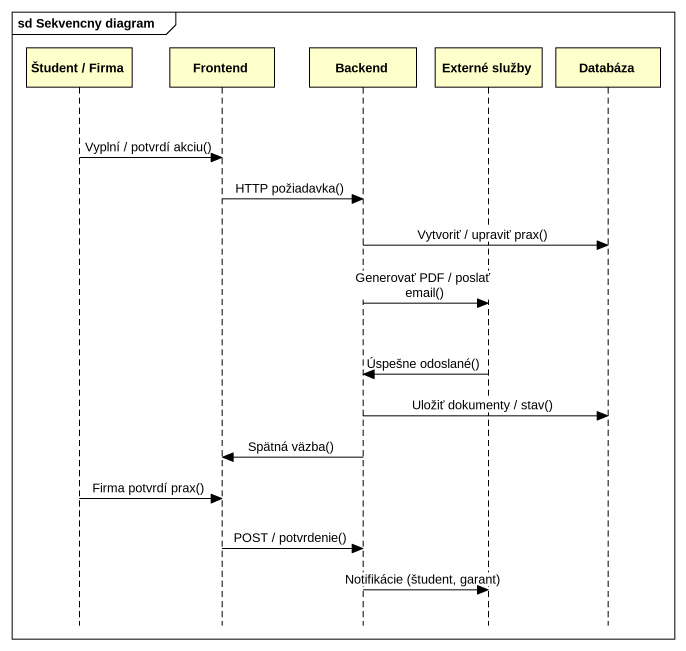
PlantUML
@startuml
mainframe sd Sekvencny diagram
hide footbox
participant "Študent / Firma" as Študent_Firma
participant Frontend
participant Backend
participant "Externé služby" as Externé_služby
participant Databáza

Študent_Firma -> Frontend : Vyplní / potvrdí akciu()
Frontend -> Backend : HTTP požiadavka()
Backend -> Databáza : Vytvoriť / upraviť prax()
Backend -> Externé_služby : Generovať PDF / poslať email()
Externé_služby -> Backend : Úspešne odoslané()
Backend -> Databáza : Uložiť dokumenty / stav()
Backend -> Frontend : Spätná väzba()
Študent_Firma -> Frontend : Firma potvrdí prax()
Frontend -> Backend : POST / potvrdenie()
Backend -> Externé_služby : Notifikácie (študent, garant)
@enduml
